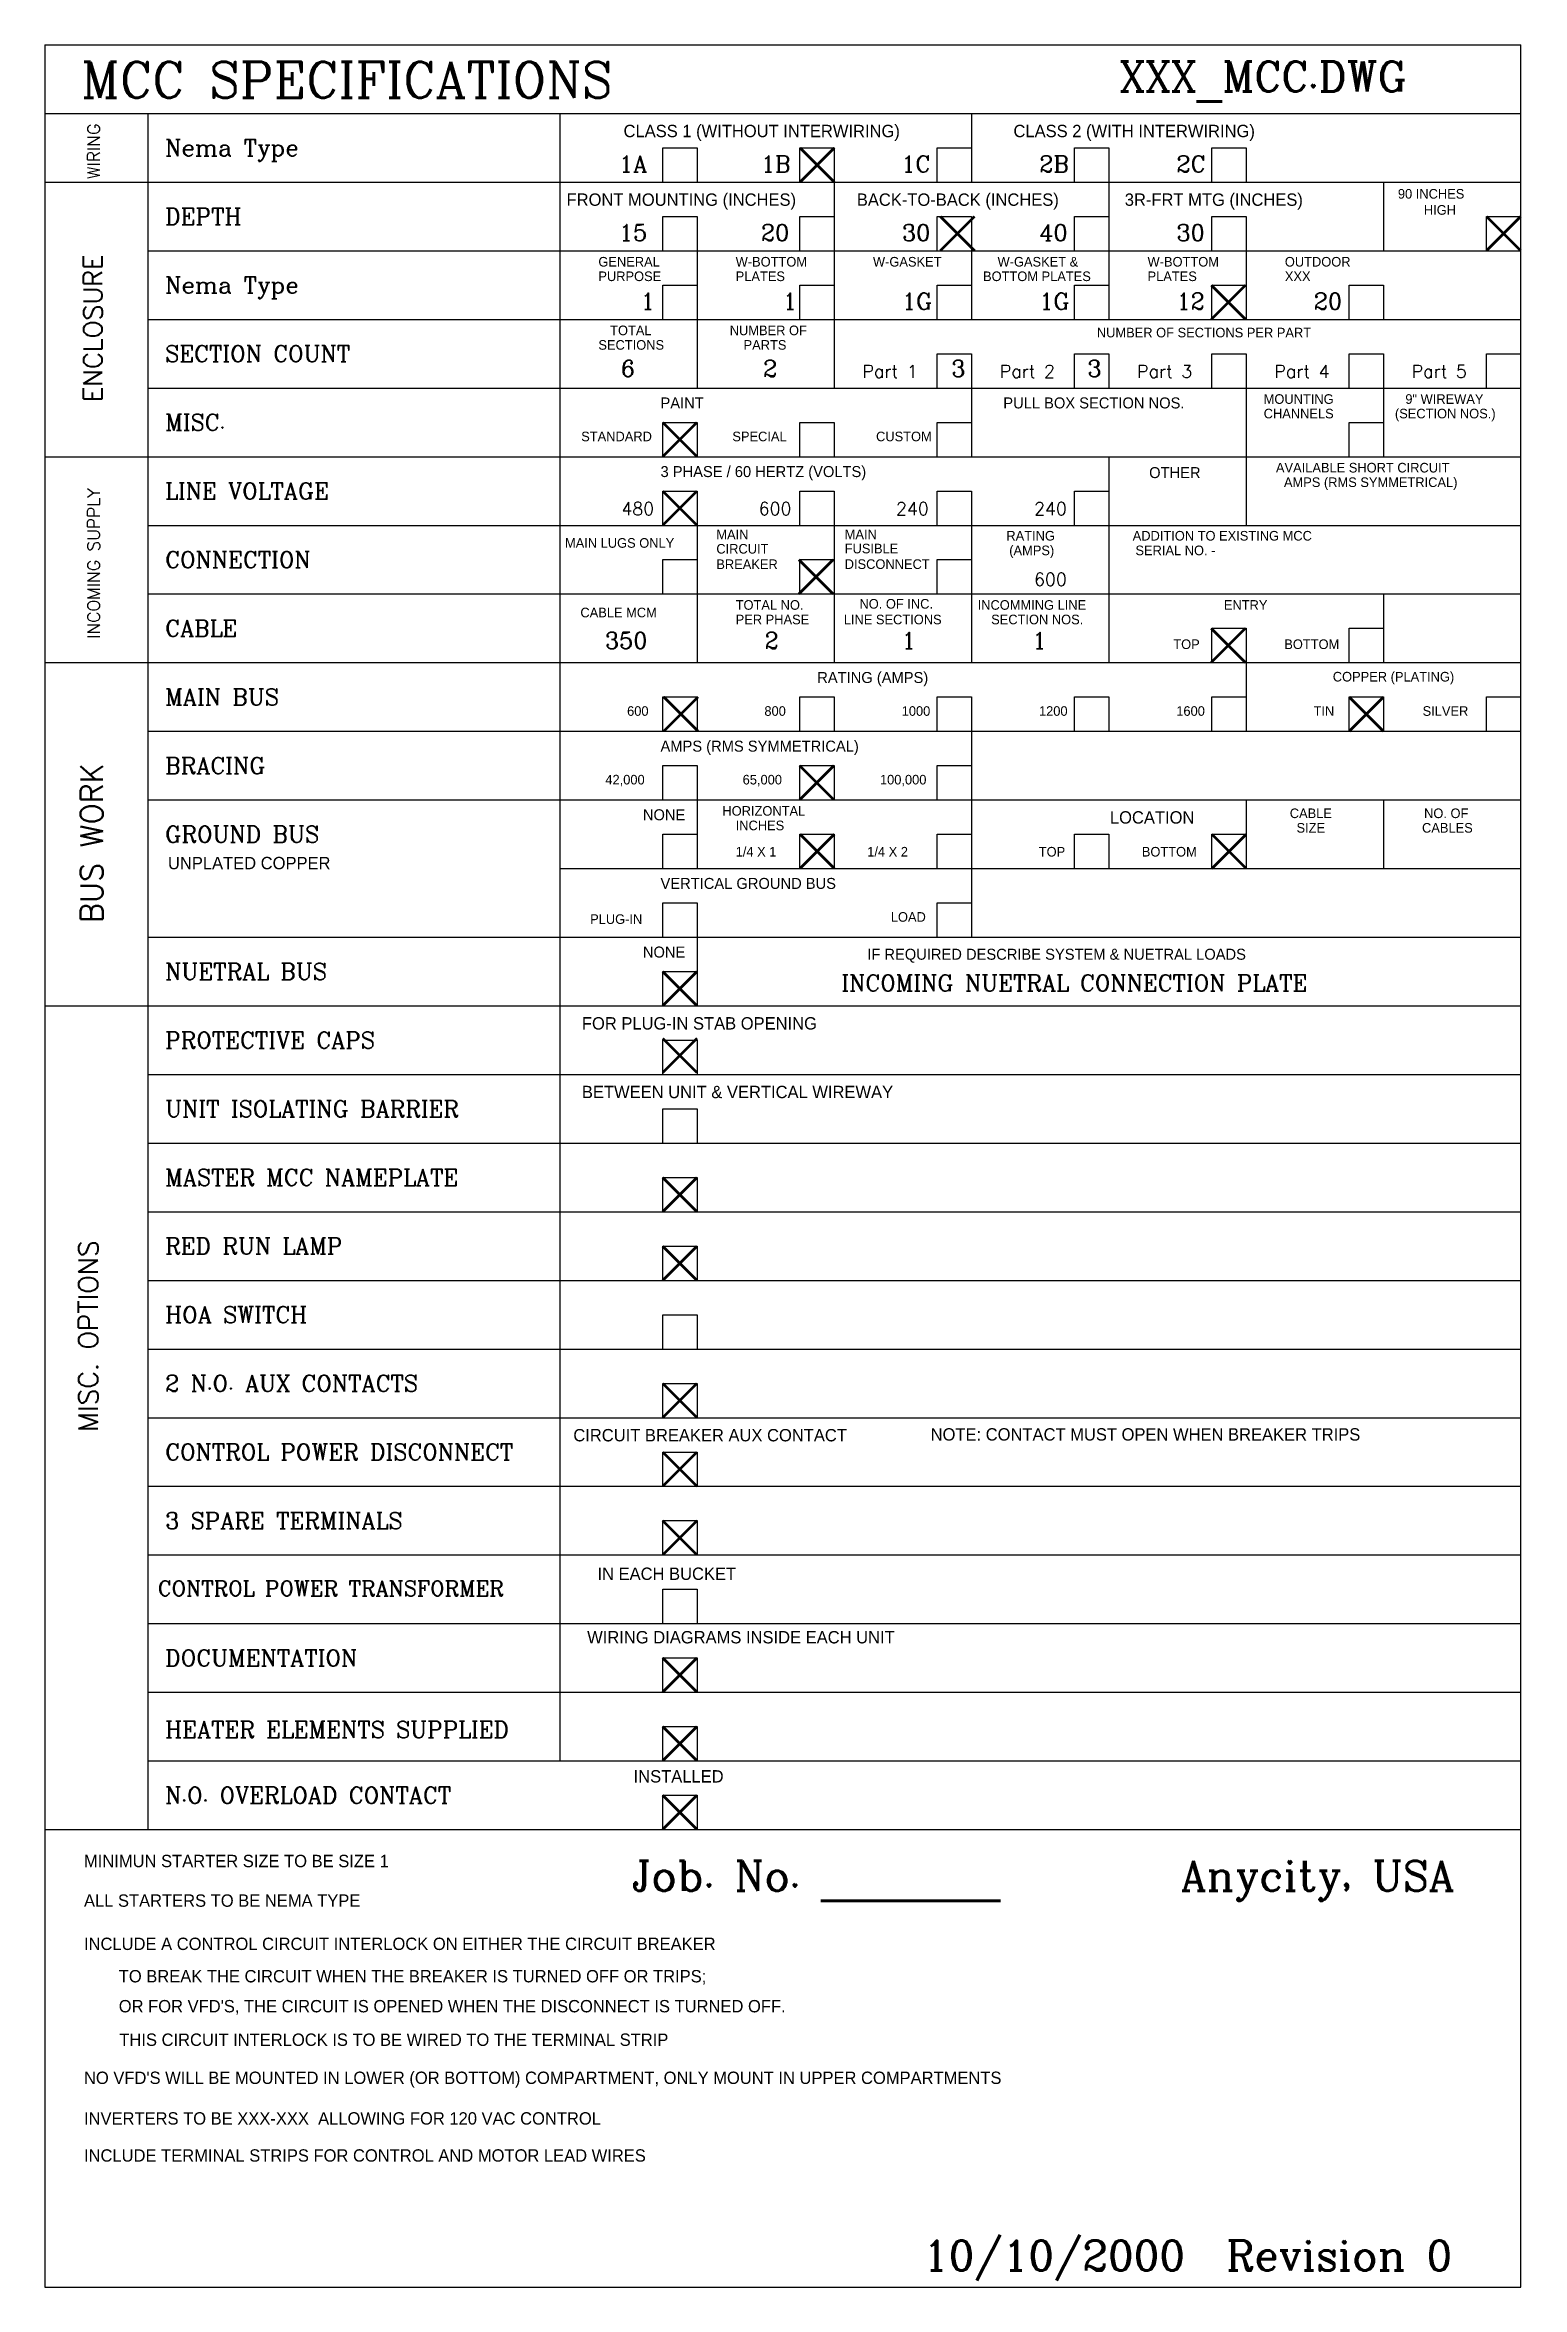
# Model space of a CAD drawing. Extents: x 0.9 to 13.8, y 0.1 to 19.7.
import ezdxf

# ---------------------------------------------------------------- set-up
doc = ezdxf.new("R2010")
doc.units = 0
doc.header["$MEASUREMENT"] = 0
doc.layers.add('1', color=5, linetype='CONTINUOUS')
doc.layers.add('TEXT', color=7, linetype='CONTINUOUS')
doc.styles.add('COMPLEX', font='COMPLEX', dxfattribs={"height": 0.12})
doc.styles.add('VERTICAL', font='simplex.shx', dxfattribs={"height": 0.12})

msp = doc.modelspace()

# ---------------------------------------------------------------- linework, layer by layer
at = {"layer": '1'}
for p, q in [((0.9, 19.7), (13.8, 19.7)), ((0.9, 19.7), (0.9, 0.1)), ((13.8, 0.1), (13.8, 19.7)), ((0.9, 19.1), (13.8, 19.1)), ((1.8, 19.1), (1.8, 4.1)), ((5.4, 19.1), (5.4, 4.7)), ((9, 19.1), (9, 18.8)), ((6.3, 18.8), (6.6, 18.8)), ((6.3, 18.5), (6.3, 18.8)), ((6.6, 18.8), (6.6, 18.5)), ((7.5, 18.5), (7.5, 18.8)), ((7.5, 18.8), (7.8, 18.8)), ((7.8, 18.8), (7.8, 18.5)), ((8.7, 18.8), (9, 18.8)), ((8.7, 18.5), (8.7, 18.8)), ((9, 18.8), (9, 18.5)), ((9.9, 18.8), (10.2, 18.8)), ((9.9, 18.5), (9.9, 18.8)), ((10.2, 18.8), (10.2, 18.5)), ((11.1, 18.8), (11.4, 18.8)), ((11.1, 18.5), (11.1, 18.8)), ((11.4, 18.8), (11.4, 18.5)), ((0.9, 18.5), (13.8, 18.5)), ((7.8, 18.5), (7.8, 18.2)), ((10.2, 18.5), (10.2, 18.2)), ((12.6, 18.5), (12.6, 17.9)), ((6.3, 17.9), (6.3, 18.2)), ((6.3, 18.2), (6.6, 18.2)), ((6.6, 18.2), (6.6, 17.9)), ((7.5, 18.2), (7.8, 18.2)), ((7.5, 17.9), (7.5, 18.2)), ((7.8, 18.2), (7.8, 17.9)), ((8.7, 18.2), (9, 18.2)), ((8.7, 17.9), (8.7, 18.2)), ((9, 18.2), (9, 17.9)), ((9.9, 17.9), (9.9, 18.2)), ((9.9, 18.2), (10.2, 18.2)), ((10.2, 18.2), (10.2, 17.9)), ((11.1, 18.2), (11.4, 18.2)), ((11.1, 17.9), (11.1, 18.2)), ((11.4, 18.2), (11.4, 17.9)), ((13.5, 18.2), (13.8, 18.2)), ((13.5, 17.9), (13.5, 18.2)), ((1.8, 17.9), (13.8, 17.9)), ((6.6, 17.9), (6.6, 17.6)), ((7.8, 17.9), (7.8, 17.6)), ((7.8, 17.9), (7.8, 17.6)), ((9, 17.9), (9, 17.6)), ((10.2, 17.9), (10.2, 17.6)), ((11.4, 17.9), (11.4, 17.6)), ((6.3, 17.3), (6.3, 17.6)), ((6.3, 17.6), (6.6, 17.6)), ((6.6, 17.6), (6.6, 16.7)), ((7.5, 17.3), (7.5, 17.6)), ((7.5, 17.6), (7.8, 17.6)), ((7.8, 17.6), (7.8, 16.7)), ((8.7, 17.3), (8.7, 17.6)), ((8.7, 17.6), (9, 17.6)), ((9, 17.6), (9, 17.3)), ((9.9, 17.3), (9.9, 17.6)), ((9.9, 17.6), (10.2, 17.6)), ((10.2, 17.6), (10.2, 17.3)), ((11.1, 17.3), (11.1, 17.6)), ((11.1, 17.6), (11.4, 17.6)), ((11.4, 17.6), (11.4, 17.3)), ((12.3, 17.6), (12.6, 17.6)), ((12.3, 17.3), (12.3, 17.6)), ((12.6, 17.6), (12.6, 17.3)), ((1.8, 17.3), (13.8, 17.3)), ((8.7, 17), (9, 17)), ((8.7, 16.7), (8.7, 17)), ((9, 17), (9, 16.7)), ((9.9, 16.7), (9.9, 17)), ((9.9, 17), (10.2, 17)), ((10.2, 17), (10.2, 16.7)), ((11.1, 17), (11.4, 17)), ((11.1, 16.7), (11.1, 17)), ((11.4, 17), (11.4, 16.7)), ((12.3, 17), (12.6, 17)), ((12.3, 16.7), (12.3, 17)), ((12.6, 17), (12.6, 16.7)), ((13.5, 17), (13.8, 17)), ((13.5, 16.7), (13.5, 17)), ((1.8, 16.7), (13.8, 16.7)), ((9, 16.7), (9, 16.1)), ((11.4, 16.7), (11.4, 16.4)), ((12.6, 16.7), (12.6, 16.4)), ((6.3, 16.1), (6.3, 16.4)), ((6.3, 16.4), (6.6, 16.4)), ((6.6, 16.4), (6.6, 16.1)), ((7.5, 16.1), (7.5, 16.4)), ((7.5, 16.4), (7.8, 16.4)), ((7.8, 16.4), (7.8, 16.1)), ((8.7, 16.1), (8.7, 16.4)), ((8.7, 16.4), (9, 16.4)), ((11.4, 16.4), (11.4, 16.1)), ((12.3, 16.4), (12.6, 16.4)), ((12.3, 16.1), (12.3, 16.4)), ((12.6, 16.4), (12.6, 16.1)), ((0.9, 16.1), (13.8, 16.1)), ((10.2, 16.1), (10.2, 15.5)), ((11.4, 16.1), (11.4, 15.5)), ((6.3, 15.5), (6.3, 15.8)), ((6.3, 15.8), (6.6, 15.8)), ((6.6, 15.8), (6.6, 15.5)), ((7.5, 15.5), (7.5, 15.8)), ((7.5, 15.8), (7.8, 15.8)), ((7.8, 15.8), (7.8, 15.5)), ((8.7, 15.5), (8.7, 15.8)), ((8.7, 15.8), (9, 15.8)), ((9, 15.8), (9, 15.5)), ((9.9, 15.5), (9.9, 15.8)), ((9.9, 15.8), (10.2, 15.8)), ((1.8, 15.5), (13.8, 15.5)), ((6.6, 15.5), (6.6, 15.2)), ((7.8, 15.5), (7.8, 15.2)), ((9, 15.5), (9, 15.2)), ((10.2, 15.5), (10.2, 14.9)), ((6.3, 15.2), (6.6, 15.2)), ((6.3, 14.9), (6.3, 15.2)), ((6.6, 15.2), (6.6, 14.9)), ((7.5, 14.9), (7.5, 15.2)), ((7.5, 15.2), (7.8, 15.2)), ((7.8, 15.2), (7.8, 14.9)), ((8.7, 15.2), (9, 15.2)), ((8.7, 14.9), (8.7, 15.2)), ((9, 15.2), (9, 14.9)), ((1.8, 14.9), (13.8, 14.9)), ((6.6, 14.9), (6.6, 14.3)), ((7.8, 14.9), (7.8, 14.3)), ((9, 14.9), (9, 14.3)), ((10.2, 14.9), (10.2, 14.3)), ((12.6, 14.9), (12.6, 14.3)), ((11.1, 14.6), (11.4, 14.6)), ((11.1, 14.3), (11.1, 14.6)), ((11.4, 14.6), (11.4, 14.3)), ((12.3, 14.6), (12.6, 14.6)), ((12.3, 14.3), (12.3, 14.6)), ((0.9, 14.3), (13.8, 14.3)), ((11.4, 14.3), (11.4, 14)), ((6.3, 14), (6.6, 14)), ((6.3, 13.7), (6.3, 14)), ((6.6, 14), (6.6, 13.7)), ((7.5, 14), (7.8, 14)), ((7.5, 13.7), (7.5, 14)), ((7.8, 14), (7.8, 13.7)), ((8.7, 14), (9, 14)), ((8.7, 13.7), (8.7, 14)), ((9, 14), (9, 13.7)), ((9.9, 13.7), (9.9, 14)), ((9.9, 14), (10.2, 14)), ((10.2, 14), (10.2, 13.7)), ((11.1, 13.7), (11.1, 14)), ((11.1, 14), (11.4, 14)), ((11.4, 14), (11.4, 13.7)), ((12.3, 13.7), (12.3, 14)), ((12.3, 14), (12.6, 14)), ((12.6, 14), (12.6, 13.7)), ((13.5, 14), (13.8, 14)), ((13.5, 13.7), (13.5, 14)), ((1.8, 13.7), (13.8, 13.7)), ((9, 13.7), (9, 13.1)), ((6.3, 13.1), (6.3, 13.4)), ((6.3, 13.4), (6.6, 13.4)), ((6.6, 13.4), (6.6, 13.1)), ((7.5, 13.1), (7.5, 13.4)), ((7.5, 13.4), (7.8, 13.4)), ((7.8, 13.4), (7.8, 13.1)), ((8.7, 13.1), (8.7, 13.4)), ((8.7, 13.4), (9, 13.4)), ((1.8, 13.1), (13.8, 13.1)), ((6.6, 13.1), (6.6, 12.8)), ((9, 13.1), (9, 12.8)), ((11.4, 13.1), (11.4, 12.8)), ((12.6, 13.1), (12.6, 12.5)), ((6.3, 12.5), (6.3, 12.8)), ((6.3, 12.8), (6.6, 12.8)), ((6.6, 12.8), (6.6, 12.5)), ((7.5, 12.5), (7.5, 12.8)), ((7.5, 12.8), (7.8, 12.8)), ((7.8, 12.8), (7.8, 12.5)), ((8.7, 12.5), (8.7, 12.8)), ((8.7, 12.8), (9, 12.8)), ((9, 12.8), (9, 12.5)), ((9.9, 12.5), (9.9, 12.8)), ((9.9, 12.8), (10.2, 12.8)), ((10.2, 12.8), (10.2, 12.5)), ((11.1, 12.5), (11.1, 12.8)), ((11.1, 12.8), (11.4, 12.8)), ((11.4, 12.8), (11.4, 12.5)), ((5.4, 12.5), (13.8, 12.5)), ((9, 12.5), (9, 11.9)), ((6.3, 12.2), (6.6, 12.2)), ((6.3, 11.9), (6.3, 12.2)), ((6.6, 12.2), (6.6, 11.9)), ((8.7, 12.2), (9, 12.2)), ((8.7, 11.9), (8.7, 12.2)), ((1.8, 11.9), (13.8, 11.9)), ((6.6, 11.9), (6.6, 11.6)), ((6.3, 11.6), (6.6, 11.6)), ((6.3, 11.3), (6.3, 11.6)), ((6.6, 11.6), (6.6, 11.3)), ((0.9, 11.3), (13.8, 11.3)), ((6.3, 10.7), (6.3, 11)), ((6.3, 11), (6.6, 11)), ((6.6, 11), (6.6, 10.7)), ((1.8, 10.7), (13.8, 10.7)), ((6.3, 10.4), (6.6, 10.4)), ((6.3, 10.1), (6.3, 10.4)), ((6.6, 10.4), (6.6, 10.1)), ((1.8, 10.1), (13.8, 10.1)), ((6.3, 9.8), (6.6, 9.8)), ((6.3, 9.5), (6.3, 9.8)), ((6.6, 9.8), (6.6, 9.5)), ((1.8, 9.5), (13.8, 9.5)), ((6.3, 9.2), (6.6, 9.2)), ((6.3, 8.9), (6.3, 9.2)), ((6.6, 9.2), (6.6, 8.9)), ((1.8, 8.9), (13.8, 8.9)), ((6.3, 8.6), (6.6, 8.6)), ((6.3, 8.3), (6.3, 8.6)), ((6.6, 8.6), (6.6, 8.3)), ((1.8, 8.3), (13.8, 8.3)), ((6.3, 8), (6.6, 8)), ((6.3, 7.7), (6.3, 8)), ((6.6, 8), (6.6, 7.7)), ((1.8, 7.7), (13.8, 7.7)), ((6.3, 7.4), (6.6, 7.4)), ((6.3, 7.1), (6.3, 7.4)), ((6.6, 7.4), (6.6, 7.1)), ((1.8, 7.1), (13.8, 7.1)), ((6.3, 6.8), (6.6, 6.8)), ((6.3, 6.5), (6.3, 6.8)), ((6.6, 6.8), (6.6, 6.5)), ((1.8, 6.5), (13.8, 6.5)), ((6.3, 6.2), (6.6, 6.2)), ((6.3, 5.9), (6.3, 6.2)), ((6.6, 6.2), (6.6, 5.9)), ((1.8, 5.9), (13.8, 5.9)), ((6.3, 5.6), (6.6, 5.6)), ((6.3, 5.3), (6.3, 5.6)), ((6.6, 5.6), (6.6, 5.3)), ((1.8, 5.3), (13.8, 5.3)), ((6.3, 5), (6.6, 5)), ((6.3, 4.7), (6.3, 5)), ((6.6, 5), (6.6, 4.7)), ((1.8, 4.7), (13.8, 4.7)), ((6.3, 4.1), (6.3, 4.4)), ((6.3, 4.4), (6.6, 4.4)), ((6.6, 4.4), (6.6, 4.1)), ((0.9, 4.1), (13.8, 4.1)), ((0.9, 0.1), (13.8, 0.1))]:
    msp.add_line(p, q, dxfattribs=at)
at = {"layer": '1', "color": 1, "const_width": 0.024}
for points in [[(7.5, 18.5), (7.8, 18.8)], [(7.5, 18.8), (7.8, 18.5)], [(8.726, 18.2), (9.026, 17.9)], [(8.726, 17.9), (9.026, 18.2)], [(13.5, 18.2), (13.8, 17.9)], [(13.5, 17.9), (13.8, 18.2)], [(11.095, 17.3), (11.395, 17.6)], [(11.095, 17.6), (11.395, 17.3)], [(6.3, 16.4), (6.6, 16.1)], [(6.3, 16.1), (6.6, 16.4)], [(6.3, 15.8), (6.6, 15.5)], [(6.3, 15.5), (6.6, 15.8)], [(7.49, 14.9), (7.79, 15.2)], [(7.49, 15.2), (7.79, 14.9)], [(11.093, 14.6), (11.393, 14.3)], [(11.093, 14.3), (11.393, 14.6)], [(6.309, 14), (6.609, 13.7)], [(6.309, 13.7), (6.609, 14)], [(12.3, 13.7), (12.6, 14)], [(12.3, 14), (12.6, 13.7)], [(7.497, 13.4), (7.797, 13.1)], [(7.497, 13.1), (7.797, 13.4)], [(7.5, 12.8), (7.8, 12.5)], [(7.5, 12.5), (7.8, 12.8)], [(11.1, 12.8), (11.4, 12.5)], [(11.1, 12.5), (11.4, 12.8)], [(6.3, 11.3), (6.6, 11.6)], [(6.3, 11.6), (6.6, 11.3)], [(6.3, 10.716), (6.6, 11.016)], [(6.3, 11.016), (6.6, 10.716)], [(6.3, 9.5), (6.6, 9.8)], [(6.3, 9.8), (6.6, 9.5)], [(6.3, 8.9), (6.6, 9.2)], [(6.3, 9.2), (6.6, 8.9)], [(6.3, 7.7), (6.6, 8)], [(6.3, 8), (6.6, 7.7)], [(6.3, 7.1), (6.6, 7.4)], [(6.3, 7.4), (6.6, 7.1)], [(6.3, 6.5), (6.6, 6.8)], [(6.3, 6.8), (6.6, 6.5)], [(6.3, 5.6), (6.6, 5.3)], [(6.3, 5.3), (6.6, 5.6)], [(6.3, 5), (6.6, 4.7)], [(6.3, 4.7), (6.6, 5)], [(6.3, 4.1), (6.6, 4.4)], [(6.3, 4.4), (6.6, 4.1)]]:
    msp.add_lwpolyline(points, dxfattribs=at)

# ---------------------------------------------------------------- texts
at = {"layer": 'TEXT', "color": 3, "style": 'COMPLEX'}
for s, height, p in [('MCC SPECIFICATIONS', 0.31409, (1.218, 19.237)), ('Nema Type', 0.144, (1.952, 18.728)), ('DEPTH', 0.144, (1.952, 18.128)), ('Nema Type', 0.144, (1.952, 17.528)), ('SECTION COUNT', 0.144, (1.952, 16.928)), ('MISC.', 0.144, (1.952, 16.328)), ('LINE VOLTAGE', 0.144, (1.952, 15.728)), ('CONNECTION', 0.144, (1.952, 15.128)), ('CABLE', 0.144, (1.952, 14.528)), ('MAIN BUS', 0.144, (1.952, 13.928)), ('BRACING', 0.144, (1.952, 13.328)), ('GROUND BUS', 0.144, (1.952, 12.728)), ('NUETRAL BUS', 0.144, (1.952, 11.528)), ('PROTECTIVE CAPS', 0.144, (1.952, 10.928)), ('UNIT ISOLATING BARRIER', 0.144, (1.952, 10.328)), ('MASTER MCC NAMEPLATE', 0.144, (1.952, 9.728)), ('RED RUN LAMP', 0.144, (1.952, 9.128)), ('HOA SWITCH', 0.144, (1.952, 8.528)), ('2 N.O. AUX CONTACTS', 0.144, (1.952, 7.928)), ('CONTROL POWER DISCONNECT', 0.144, (1.952, 7.328)), ('3 SPARE TERMINALS', 0.144, (1.952, 6.728)), ('CONTROL POWER TRANSFORMER', 0.13416, (1.887, 6.141)), ('DOCUMENTATION', 0.144, (1.952, 5.528)), ('HEATER ELEMENTS SUPPLIED', 0.144, (1.952, 4.902)), ('N.O. OVERLOAD CONTACT', 0.144, (1.952, 4.328))]:
    msp.add_text(s, height=height, dxfattribs=at).set_placement(p)
at = {"layer": 'TEXT', "color": 1, "style": 'COMPLEX'}
for s, height, p in [('XXX_MCC.DWG', 0.26196, (10.292, 19.292)), ('6', 0.144, (5.935, 16.799)), ('2', 0.144, (7.178, 16.799)), ('3', 0.144, (8.823, 16.799)), ('3', 0.144, (10.012, 16.799)), ('350', 0.144, (5.796, 14.421)), ('2', 0.144, (7.191, 14.421)), ('1', 0.144, (8.389, 14.421)), ('1', 0.144, (9.531, 14.421)), ('INCOMING NUETRAL CONNECTION PLATE', 0.144, (7.862, 11.427))]:
    msp.add_text(s, height=height, dxfattribs=at).set_placement(p)
at = {"layer": 'TEXT', "color": 4, "style": 'VERTICAL'}
for s, height, p in [('WIRING', 0.1085, (1.381, 18.527)), ('ENCLOSURE', 0.1645, (1.402, 16.578)), ('INCOMING SUPPLY', 0.10854, (1.381, 14.509)), ('BUS WORK', 0.1953, (1.407, 12.023)), ('MISC. OPTIONS', 0.17003, (1.364, 7.575))]:
    msp.add_text(s, height=height, rotation=90, dxfattribs=at).set_placement(p)
at = {"layer": 'TEXT', "color": 7}
for s, height, p in [('CLASS 1 (WITHOUT INTERWIRING)', 0.108, (5.958, 18.893)), ('CLASS 2 (WITH INTERWIRING)', 0.108, (9.366, 18.893)), ('90 INCHES', 0.084, (12.726, 18.356)), ('FRONT MOUNTING (INCHES)', 0.108, (5.46, 18.293)), ('BACK-TO-BACK (INCHES)', 0.108, (7.997, 18.293)), ('3R-FRT MTG (INCHES)', 0.108, (10.339, 18.293)), ('HIGH', 0.084, (12.953, 18.215)), ('GENERAL', 0.084, (5.738, 17.762)), ('W-BOTTOM', 0.084, (6.938, 17.762)), ('W-GASKET', 0.084, (8.138, 17.762)), ('W-GASKET &', 0.084, (9.227, 17.762)), ('W-BOTTOM', 0.084, (10.538, 17.762)), ('OUTDOOR', 0.084, (11.738, 17.762)), ('PURPOSE', 0.084, (5.738, 17.635)), ('PLATES', 0.084, (6.938, 17.635)), ('BOTTOM PLATES', 0.084, (9.1, 17.635)), ('PLATES', 0.084, (10.538, 17.635)), ('XXX', 0.084, (11.738, 17.635)), ('SECTIONS', 0.084, (5.738, 17.035)), ('TOTAL', 0.084, (5.841, 17.162)), ('NUMBER OF', 0.084, (6.886, 17.162)), ('PARTS', 0.084, (7.007, 17.035)), ('NUMBER OF SECTIONS PER PART', 0.084, (10.095, 17.143)), ('PAINT', 0.096, (6.281, 16.522)), ('PULL BOX SECTION NOS.', 0.096, (9.277, 16.522)), ('CHANNELS', 0.084, (11.553, 16.435)), ('MOUNTING', 0.084, (11.553, 16.562)), ('(SECTION NOS.)', 0.084, (12.7, 16.435)), ('9" WIREWAY', 0.084, (12.791, 16.562)), ('STANDARD', 0.084, (5.588, 16.235)), ('SPECIAL', 0.084, (6.909, 16.235)), ('CUSTOM', 0.084, (8.165, 16.235)), ('3 PHASE / 60 HERTZ (VOLTS)', 0.096, (6.281, 15.922)), ('OTHER', 0.096, (10.552, 15.913)), ('AVAILABLE SHORT CIRCUIT', 0.084, (11.66, 15.962)), ('AMPS (RMS SYMMETRICAL)', 0.084, (11.73, 15.835)), ('MAIN LUGS ONLY', 0.084, (5.446, 15.304)), ('CIRCUIT', 0.084, (6.769, 15.253)), ('MAIN', 0.084, (6.769, 15.377)), ('MAIN', 0.084, (7.891, 15.379)), ('FUSIBLE', 0.084, (7.891, 15.255)), ('RATING', 0.084, (9.304, 15.367)), ('(AMPS)', 0.084, (9.329, 15.239)), ('ADDITION TO EXISTING MCC', 0.084, (10.408, 15.367)), ('SERIAL NO. -', 0.084, (10.432, 15.239)), ('BREAKER', 0.084, (6.769, 15.118)), ('DISCONNECT', 0.084, (7.891, 15.119)), ('CABLE MCM', 0.084, (5.581, 14.696)), ('TOTAL NO.', 0.084, (6.938, 14.762)), ('PER PHASE', 0.084, (6.938, 14.635)), ('LINE SECTIONS', 0.084, (7.883, 14.635)), ('NO. OF INC.', 0.084, (8.02, 14.772)), ('INCOMMING LINE', 0.084, (9.053, 14.762)), ('SECTION NOS.', 0.084, (9.171, 14.635)), ('ENTRY', 0.084, (11.205, 14.762)), ('TOP', 0.084, (10.763, 14.419)), ('BOTTOM', 0.084, (11.733, 14.419)), ('RATING (AMPS)', 0.096, (7.651, 14.122)), ('COPPER (PLATING)', 0.084, (12.157, 14.135)), ('600', 0.084, (5.989, 13.835)), ('800', 0.084, (7.189, 13.835)), ('1000', 0.084, (8.389, 13.835)), ('1200', 0.084, (9.589, 13.835)), ('1600', 0.084, (10.789, 13.835)), ('TIN', 0.084, (11.989, 13.835)), ('SILVER', 0.084, (12.942, 13.835)), ('AMPS (RMS SYMMETRICAL)', 0.096, (6.281, 13.522)), ('42,000', 0.084, (5.799, 13.235)), ('65,000', 0.084, (6.999, 13.235)), ('100,000', 0.084, (8.199, 13.235)), ('NONE', 0.096, (6.127, 12.922)), ('HORIZONTAL', 0.084, (6.822, 12.962)), ('LOCATION', 0.108, (10.209, 12.893)), ('CABLE', 0.084, (11.781, 12.941)), ('NO. OF', 0.084, (12.955, 12.941)), ('INCHES', 0.084, (6.938, 12.835)), ('SIZE', 0.084, (11.84, 12.814)), ('CABLES', 0.084, (12.937, 12.814)), ('1/4 X 1', 0.084, (6.938, 12.605)), ('1/4 X 2', 0.084, (8.088, 12.605)), ('TOP', 0.084, (9.587, 12.605)), ('BOTTOM', 0.084, (10.488, 12.605)), ('VERTICAL GROUND BUS', 0.096, (6.281, 12.322)), ('PLUG-IN', 0.084, (5.666, 12.016)), ('LOAD', 0.084, (8.294, 12.035)), ('NONE', 0.096, (6.127, 11.722)), ('IF REQUIRED DESCRIBE SYSTEM & NUETRAL LOADS', 0.096, (8.088, 11.703)), ('FOR PLUG-IN STAB OPENING', 0.108, (5.594, 11.093)), ('BETWEEN UNIT & VERTICAL WIREWAY', 0.108, (5.594, 10.493)), ('CIRCUIT BREAKER AUX CONTACT', 0.108, (5.519, 7.493)), ('NOTE: CONTACT MUST OPEN WHEN BREAKER TRIPS', 0.108, (8.642, 7.5)), ('IN EACH BUCKET', 0.108, (5.73, 6.282)), ('WIRING DIAGRAMS INSIDE EACH UNIT', 0.108, (5.64, 5.727)), ('INSTALLED', 0.108, (6.046, 4.511)), ('MINIMUN STARTER SIZE TO BE SIZE 1', 0.108, (1.242, 3.771)), ('ALL STARTERS TO BE NEMA TYPE', 0.108, (1.242, 3.425)), ('INCLUDE A CONTROL CIRCUIT INTERLOCK ON EITHER THE CIRCUIT BREAKER', 0.108, (1.242, 3.047)), ('TO BREAK THE CIRCUIT WHEN THE BREAKER IS TURNED OFF OR TRIPS;', 0.108, (1.546, 2.764)), ("OR FOR VFD'S, THE CIRCUIT IS OPENED WHEN THE DISCONNECT IS TURNED OFF.", 0.108, (1.546, 2.502)), ('THIS CIRCUIT INTERLOCK IS TO BE WIRED TO THE TERMINAL STRIP', 0.108, (1.551, 2.209)), ("NO VFD'S WILL BE MOUNTED IN LOWER (OR BOTTOM) COMPARTMENT, ONLY MOUNT IN UPPER COMPARTMENTS", 0.108, (1.242, 1.876)), ('INVERTERS TO BE XXX-XXX  ALLOWING FOR 120 VAC CONTROL', 0.108, (1.242, 1.521)), ('INCLUDE TERMINAL STRIPS FOR CONTROL AND MOTOR LEAD WIRES', 0.108, (1.242, 1.197))]:
    msp.add_text(s, height=height, dxfattribs=at).set_placement(p)
at = {"layer": 'TEXT', "color": 6, "style": 'COMPLEX'}
for s, height, p in [('1A', 0.144, (5.918, 18.587)), ('1B', 0.144, (7.159, 18.587)), ('1C', 0.144, (8.386, 18.587)), ('2B', 0.144, (9.592, 18.587)), ('2C', 0.144, (10.791, 18.587)), ('15', 0.144, (5.918, 17.987)), ('20', 0.144, (7.159, 17.987)), ('30', 0.144, (8.392, 17.987)), ('40', 0.144, (9.592, 17.987)), ('30', 0.144, (10.791, 17.987)), ('1', 0.144, (6.108, 17.387)), ('1', 0.144, (7.35, 17.387)), ('1G', 0.144, (8.392, 17.387)), ('1G', 0.144, (9.592, 17.387)), ('12', 0.144, (10.791, 17.387)), ('20', 0.144, (11.991, 17.387)), ('Part 1', 0.1115, (8.046, 16.79)), ('Part 2', 0.1115, (9.246, 16.79)), ('Part 3', 0.1115, (10.446, 16.79)), ('Part 4', 0.1115, (11.646, 16.79)), ('Part 5', 0.1115, (12.846, 16.79)), ('480', 0.1115, (5.939, 15.59)), ('600', 0.1115, (7.139, 15.59)), ('240', 0.1115, (8.339, 15.59)), ('240', 0.1115, (9.546, 15.59)), ('600', 0.1115, (9.546, 14.972))]:
    msp.add_text(s, height=height, dxfattribs=at).set_placement(p)
at = {"layer": 'TEXT', "color": 4}
msp.add_text('UNPLATED COPPER', height=0.108, dxfattribs=at).set_placement((1.976, 12.494))
at = {"layer": 'TEXT', "color": 2, "style": 'COMPLEX'}
for s, p in [('Job. No. _______', (6.031, 3.564)), ('Anycity, USA', (10.828, 3.564)), ('10/10/2000  Revision 0', (8.575, 0.245))]:
    msp.add_text(s, height=0.26196, dxfattribs=at).set_placement(p)

doc.saveas('drawing.dxf')
